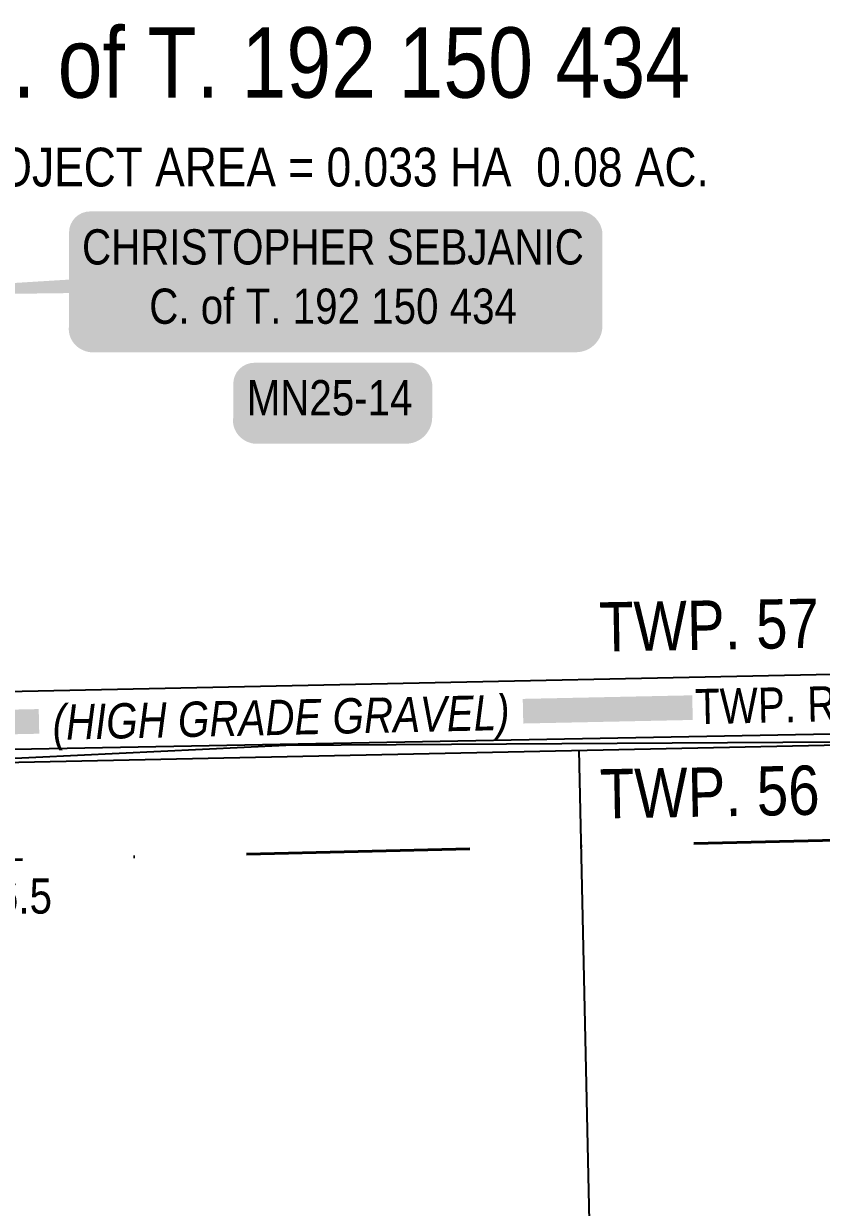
# Model space of a CAD drawing. Extents: x 88833 to 97610, y 5963373 to 5974710.
# Drawn here: x 94156 to 94382.5, y 5969804.2 to 5970140.4 of the extents above; entities that cross this region are included whole.
import ezdxf
from ezdxf.enums import TextEntityAlignment as Align

# ---------------------------------------------------------------- set-up
doc = ezdxf.new("R2010")
doc.units = 0
doc.header["$LTSCALE"] = 5
doc.header["$PDSIZE"] = 5
doc.linetypes.add('DASHDOT', pattern=[25.4, 12.7, -6.35, 0, -6.35])
doc.layers.get('Defpoints').update_dxf_attribs({"color": 9})
for name, color, linetype in [('AS-OWNER', 7, 'Continuous'), ('AS-POWER', 104, 'foc-POWER'), ('AS-ROADS', 254, 'Continuous'), ('AS-TELEPHONE', 224, 'foc-TEL'), ('C-SYMBOL', 7, 'Continuous'), ('D-TXT', 6, 'Continuous'), ('L-AREAREQUIRED', 7, 'Continuous'), ('L-ROAD-T', 7, 'Continuous'), ('L-SEC', 7, 'Continuous'), ('L-TITLEDB', 4, 'Continuous'), ('P-APEX RECON-LINE LIST', 240, 'Continuous')]:
    doc.layers.add(name, color=color, linetype=linetype)
for name, color, linetype, lineweight in [('AS-RECON EXISTING', 151, 'DASHDOT', 40), ('P-APEX RECON-TWS-T', 104, 'Continuous', 9), ('T-TEXT', 48, 'Continuous', 18)]:
    doc.layers.add(name, color=color, linetype=linetype, lineweight=lineweight)
doc.styles.add('100L', font='ARIALN.TTF', dxfattribs={"height": 10})
doc.styles.add('175L', font='ARIALN.TTF', dxfattribs={"height": 2})
doc.styles.add('80', font='ARIALN.TTF', dxfattribs={"height": 10})
doc.styles.add('80CG', font='ARIALN.TTF', dxfattribs={"height": 10})
doc.styles.add('80L', font='ARIALN.TTF', dxfattribs={"height": 10})
doc.styles.add('80LS', font='ARIALNI.TTF', dxfattribs={"height": 10})
doc.styles.add('foc-LtypeFont', font='ARIALN.TTF', dxfattribs={"height": 7.35})
doc.linetypes.add('foc-POWER', pattern='A,6,-1,["P",foc-LtypeFont,S=0.2,R=0,X=-0.625,Y=-0.75],-1.24,4', length=12.24)
doc.linetypes.add('foc-TEL', pattern='A,2,-1,["T",foc-LtypeFont,S=0.2,R=0,X=-0.425,Y=-0.75],-1.24,8', length=12.24)
doc.dimstyles.new('Compass 5 000', dxfattribs={"dimscale": 5, "dimtxt": 9, "dimasz": 2, "dimexe": 0.2, "dimexo": 0.0625, "dimgap": 0.5, "dimtad": 0, "dimtih": 1, "dimtoh": 1, "dimzin": 0, "dimdsep": 46, "dimtxsty": '80CG', "dimcen": 0.1, "dimse1": 1, "dimse2": 1, "dimclrd": 256, "dimclrt": 256, "dimaunit": 1, "dimadec": 4, "dimazin": 0, "dimtfac": 0.06, "dimtofl": 0, "dimtmove": 0, "dimatfit": 1, "dimfxl": 0.2, "dimtolj": 1, "dimtzin": 0, "dimlwd": -1, "dimarcsym": 0})

# ---------------------------------------------------------------- blocks, each defined once
blk = doc.blocks.new('*U452')
at = {"true_color": 0xffffa8}
h = blk.add_hatch(color=51, dxfattribs=at)
edge = h.paths.add_edge_path()
edge.add_line((-21.5, -11.5), (21.5, -11.5))
edge.add_arc((21.5, -5.5), 6, 270, 360)
edge.add_line((27.5, -5.5), (27.5, 4))
edge.add_arc((21.5, 4), 6, 0, 90)
edge.add_line((21.5, 10), (-21.5, 10))
edge.add_arc((-21.5, 4), 6, 90, 180)
edge.add_line((-27.5, 4), (-27.5, -5.5))
edge.add_arc((-21.5, -5.5), 6, 180, 270)
at = {"color": 240, "flags": 128}
blk.add_lwpolyline([(-21.5, -11.5, 3, 3, 0), (21.5, -11.5, 3, 3, 0.414214), (27.5, -5.5, 3, 3, 0), (27.5, 4, 3, 0, 0.414214), (21.5, 10, 0, 0, 0), (-21.5, 10, 0, 0, 0.414214), (-27.5, 4, 0, 0, 0), (-27.5, -5.5, 0, 3, 0.414214)], format="xyseb", close=True, dxfattribs=at)
for points in [[(-24.67, -8.43, 0, 10, 0), (0, 0, 5, 5, 0)], [(21.05, -6.93, 0, 10, 0), (0, 0, 5, 5, 0)]]:
    blk.add_lwpolyline(points, format="xyseb", dxfattribs=at)
at = {"color": 4, "style": '80'}
blk.add_attdef('OTHER_001', (-14.7, -5), '', height=10, dxfattribs=at)
blk = doc.blocks.new('*U497')
h = blk.add_hatch(color=59)
edge = h.paths.add_edge_path()
edge.add_line((-69, -20), (69, -20))
edge.add_arc((69, -14), 6, 270, 360)
edge.add_line((75, -14), (75, 12.5))
edge.add_arc((69, 12.5), 6, 0, 90)
edge.add_line((69, 18.5), (-69, 18.5))
edge.add_arc((-69, 12.5), 6, 90, 180)
edge.add_line((-75, 12.5), (-75, -14))
edge.add_arc((-69, -14), 6, 180, 270)
at = {"color": 1, "flags": 128}
blk.add_lwpolyline([(-69, -20, 3, 3, 0), (69, -20, 3, 3, 0.414214), (75, -14, 3, 3, 0), (75, 12.5, 3, 0, 0.414214), (69, 18.5, 0, 0, 0), (-69, 18.5, 0, 0, 0.414214), (-75, 12.5, 0, 0, 0), (-75, -14, 0, 3, 0.414214)], format="xyseb", close=True, dxfattribs=at)
blk.add_lwpolyline([(-153.37, -5.7, 0, 7.5, 0), (0, 0, 0, 0, 0)], format="xyseb", dxfattribs=at)
at = {"color": 1, "style": '80'}
blk.add_attdef('ENTER_TEXT_001', (-35.99, -5), '', height=10, dxfattribs=at)
blk = doc.blocks.new('*D671')
at = {"layer": 'Defpoints', "color": 0, "transparency": 16777216}
for p in [(94110.94, 5969928.4), (94105.25, 5969923.24), (94111.09, 5969923.41)]:
    blk.add_point(p, dxfattribs=at)
at = {"layer": 'P-APEX RECON-TWS-T', "transparency": 16777216}
for p, q in [((94104.81, 5969938.22), (94104.52, 5969948.22)), ((94105.54, 5969913.24), (94106.14, 5969892.55)), ((94106.14, 5969892.55), (94116.14, 5969892.55))]:
    blk.add_line(p, q, dxfattribs=at)
for points in [[(94106.47, 5969938.27), (94103.14, 5969938.18), (94105.1, 5969928.23)], [(94107.2, 5969913.29), (94103.87, 5969913.19), (94105.25, 5969923.24)]]:
    blk.add_solid(points, dxfattribs=at)
at = {"layer": 'P-APEX RECON-TWS-T', "transparency": 16777216, "insert": (94141.11, 5969892.55), "char_height": 10, "attachment_point": 5, "style": '80CG'}
blk.add_mtext('\\A1;5.0X36.5', dxfattribs=at)

msp = doc.modelspace()

# ---------------------------------------------------------------- linework, layer by layer
at = {"layer": 'AS-POWER', "flags": 128}
msp.add_lwpolyline([(93504.146, 5969826.639), (93513.383, 5969934.019), (93801.307, 5969939.336), (93853.403, 5969939.906), (93892.002, 5969941.758), (93892.011, 5969941.759), (93908.706, 5969942.56), (94042.54, 5969947.77), (94051.64, 5969929.25), (94051.64, 5969929.25), (94135.642, 5969930.913), (94230.461, 5969935.509), (94434.27, 5969936.667), (94516.381, 5969938.857), (94536.272, 5969940.862), (94715.947, 5969943.964), (94813.019, 5969946.333)], dxfattribs=at)
at = {"layer": 'AS-RECON EXISTING', "flags": 128}
msp.add_lwpolyline([(94092.439, 5969901.539), (94115.027, 5969902.021), (94114.895, 5969902.019), (94627.209, 5969914.202), (94672.84, 5969882.165)], dxfattribs=at)
at = {"layer": 'AS-ROADS', "const_width": 7, "flags": 128}
msp.add_lwpolyline([(92987.954, 5969918.349), (93414.329, 5969927.161), (94155.256, 5969942.112), (94628.09, 5969952.07), (94812.802, 5969956.972)], dxfattribs=at)
at = {"layer": 'AS-TELEPHONE', "flags": 128}
msp.add_lwpolyline([(94068.297, 5969930.317), (94068.515, 5969931.203), (94068.763, 5969931.595), (94071.33, 5969932.278), (94074.264, 5969932.42), (94085.193, 5969932.297), (94107.655, 5969933.457), (94713.381, 5969944.858), (94813.357, 5969947.051)], dxfattribs=at)
at = {"layer": 'L-SEC', "flags": 128}
for points in [[(93911.851, 5969945.647), (94714.887, 5969962.583)], [(93912.284, 5969925.548), (94715.311, 5969942.483)]]:
    msp.add_lwpolyline(points, dxfattribs=at)
at = {"layer": 'L-TITLEDB', "flags": 128}
msp.add_lwpolyline([(94331.421, 5969131.201), (94313.797, 5969934.015)], dxfattribs=at)

# ---------------------------------------------------------------- block references
at = {"layer": 'AS-OWNER', "color": 5}
ref = msp.add_blockref('*U497', (94243.88, 5970068.594), dxfattribs=at)
ref.add_attrib('ENTER_TEXT_001', 'CHRISTOPHER SEBJANIC', (94172.567, 5970072.013), dxfattribs={"layer": '0', "color": 1, "height": 10, "style": '80'})
ref.add_attrib('ENTER_TEXT_002', 'C. of T. 192 150 434', (94191.66, 5970055.169), dxfattribs={"layer": '0', "color": 1, "height": 10, "style": '80'})
at = {"layer": 'P-APEX RECON-LINE LIST'}
ref = msp.add_blockref('*U452', (94243.023, 5970034.097), dxfattribs=at)
ref.add_attrib('OTHER_001', 'MN25-14', (94219.325, 5970029.162), dxfattribs={"layer": '0', "color": 4, "height": 10, "style": '80'})

# ---------------------------------------------------------------- texts
at = {"layer": 'C-SYMBOL', "color": 3, "style": '175L'}
msp.add_text('C. of T. 192 150 434', height=20, dxfattribs=at).set_placement((94240.817, 5970113.392), align=Align.BOTTOM_CENTER)
at = {"layer": 'D-TXT', "color": 3, "char_height": 14, "attachment_point": 1, "rotation": 1.01459, "style": '80L'}
for s, insert in [('TWP. 57', (94319.346, 5969976.041)), ('TWP. 56', (94319.542, 5969928.631))]:
    msp.add_mtext_dynamic_manual_height_columns(s, width=61.814, gutter_width=47.5, heights=[0], dxfattribs=dict(at, insert=insert))
at = {"layer": 'L-AREAREQUIRED', "color": 5, "style": '100L'}
msp.add_text('PROJECT AREA = 0.033 HA  0.08 AC.', height=11, dxfattribs=at).set_placement((94240.817, 5970090.892), align=Align.BOTTOM_CENTER)

# ---------------------------------------------------------------- dimensions: what is measured, and where the dimension line sits
at = {"layer": 'P-APEX RECON-TWS-T'}
dim = msp.add_linear_dim(base=(94105.246, 5969923.235), p1=(94110.944, 5969928.4), p2=(94111.09, 5969923.406), angle=271.67329, text='5.0X36.5', dimstyle='Compass 5 000', dxfattribs=at)
dim.commit()
dim.dimension.update_dxf_attribs({"geometry": '*D671', "text_midpoint": (94141.108, 5969892.547), "dimtype": 161})

# ---------------------------------------------------------------- next in the draw order: texts
at = {"layer": 'L-ROAD-T', "insert": (94383.518, 5969952.205), "char_height": 10, "width": 73.37422, "attachment_point": 2, "rotation": 1.25792, "style": '80L', "bg_fill": 3, "box_fill_scale": 1.1, "bg_fill_color": 256, "bg_fill_transparency": 0}
msp.add_mtext('TWP. RD. 570', dxfattribs=at)
at = {"layer": 'T-TEXT', "insert": (94228.978, 5969948.376), "char_height": 10, "width": 135.50795, "attachment_point": 2, "rotation": 1.25792, "style": '80LS', "bg_fill": 3, "box_fill_scale": 1.1, "bg_fill_color": 256, "bg_fill_transparency": 0}
msp.add_mtext('(HIGH GRADE GRAVEL)', dxfattribs=at)

doc.saveas('drawing.dxf')
